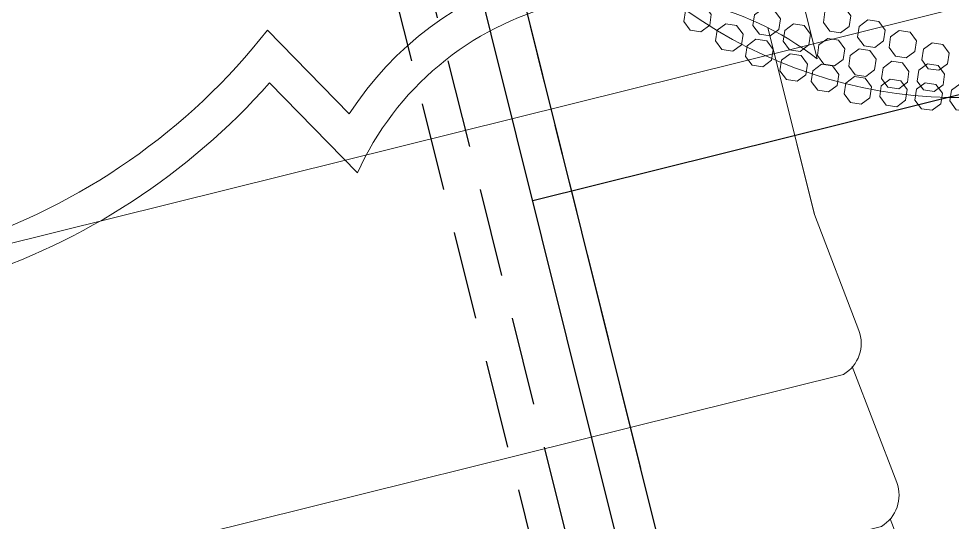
# Model space of a CAD drawing. Header units: inches. Extents: x 252212 to 296477, y 417293 to 492071.
# Drawn here: x 275917 to 276444, y 476343 to 476628 of the extents above; entities that cross this region are included whole.
import ezdxf

# ---------------------------------------------------------------- set-up
doc = ezdxf.new("R2010")
doc.units = ezdxf.units.IN
doc.header["$MEASUREMENT"] = 0
doc.linetypes.add('HIDDEN', pattern=[0.375, 0.25, -0.125])
for name, color, linetype in [('0 toilet wall finishing', 8, 'Continuous'), ('8', 8, 'Continuous'), ('curtain', 21, 'Continuous'), ('ELECTRICAL', 10, 'Continuous'), ('grab bar', 251, 'Continuous'), ('Layer3', 7, 'Continuous')]:
    doc.layers.add(name, color=color, linetype=linetype)
doc.layers.add('Glass', color=4, linetype='Continuous', lineweight=0)
doc.layers.add('ID-NOTES', color=3, linetype='Continuous', lineweight=0)
doc.styles.add('ZZ-Dim All', font='romans.shx', dxfattribs={"width": 0.8})
doc.dimstyles.new('DIM 0200', dxfattribs={"dimscale": 200, "dimtxt": 1, "dimasz": 0.8, "dimexe": 0.5, "dimexo": 1, "dimgap": 0.4, "dimtad": 1, "dimdec": 0, "dimrnd": 10, "dimdsep": 46, "dimtxsty": 'ZZ-Dim All', "dimblk1": 'ARCHTICK', "dimblk2": 'ARCHTICK', "dimsah": 1, "dimcen": 1, "dimdle": 0.5, "dimclrd": 256, "dimclre": 256, "dimclrt": 256, "dimadec": 0, "dimazin": 2, "dimtfac": 1, "dimtdec": 0, "dimtix": 1, "dimtmove": 2, "dimatfit": 2, "dimfxl": 1, "dimfxlon": 1, "dimtolj": 1, "dimtzin": 0, "dimlwd": -1, "dimlwe": -1, "dimarcsym": 0})

# ---------------------------------------------------------------- blocks, each defined once
blk = doc.blocks.new('gf-10 window')
at = {"layer": '8', "linetype": 'HIDDEN', "ltscale": 200}
blk.add_lwpolyline([(113015.92, -68895.6), (113715.92, -68895.6), (113715.92, -71195.6), (113015.92, -71195.6)], close=True, dxfattribs=at)
at = {"layer": '8', "linetype": 'HIDDEN', "ltscale": 200, "elevation": 0}
for points in [[(113065.92, -70645.6), (113665.92, -70645.6), (113665.92, -69445.58), (113065.92, -69445.58)], [(113085.94, -70625.59), (113645.91, -70625.59), (113645.91, -69465.59), (113085.94, -69465.59)]]:
    blk.add_lwpolyline(points, close=True, dxfattribs=at)
blk = doc.blocks.new('roman blind bath1')
at = {"layer": 'curtain', "color": 2, "lineweight": 0, "elevation": 0}
for points in [[(38719.19, -4294.18), (39214.53, -4294.18), (39214.53, -4648.3, 0.485987), (38947.11, -4648.3), (38911.16, -4586.96, -0.135088), (38719.19, -4653.59, -0.135088)], [(38719.19, -4314.18), (39194.53, -4314.18), (39194.53, -4601.09, 0.363765), (38950.69, -4614.85), (38917.22, -4557.74, -0.149322), (38719.19, -4633.55, -0.149322)], [(39191.79, -4624.52), (39191.79, -4733.45), (39200.33, -4803.06, -0.366101), (39185.92, -4825.07), (38719.19, -4825.07)], [(39191.79, -4822.05), (39200.33, -4891.66, -0.366101), (39185.92, -4913.67), (38719.19, -4913.67)], [(39191.79, -4910.65), (39200.33, -4980.26, -0.366101), (39185.92, -5002.27), (38719.19, -5002.27)]]:
    blk.add_lwpolyline(points, format="xyb", dxfattribs=at)
for points in [[(39191.79, -4692.37), (39191.79, -4733.45)], [(39191.79, -4822.05), (39191.79, -4822.23)], [(39191.79, -4910.65), (39191.79, -4910.83)]]:
    blk.add_lwpolyline(points, dxfattribs=at)
blk = doc.blocks.new('_ARCHTICK')
at = {"color": 0, "linetype": 'ByBlock', "const_width": 0.15}
blk.add_lwpolyline([(-0.5, -0.5), (0.5, 0.5)], dxfattribs=at)
blk = doc.blocks.new('crystal ch 21')
at = {"layer": 'Glass', "color": 193, "lineweight": 0}
for points in [[(38470.47, 39178.73), (38476.13, 39176.39), (38478.47, 39170.73), (38476.13, 39165.08), (38470.47, 39162.73), (38464.82, 39165.08), (38462.47, 39170.73), (38464.82, 39176.39)], [(38507.78, 39167.04), (38513.44, 39164.7), (38515.78, 39159.04), (38513.44, 39153.38), (38507.78, 39151.04), (38502.13, 39153.38), (38499.78, 39159.04), (38502.13, 39164.7)], [(38485.18, 39163.72), (38490.84, 39161.38), (38493.18, 39155.72), (38490.84, 39150.06), (38485.18, 39147.72), (38479.53, 39150.06), (38477.18, 39155.72), (38479.53, 39161.38)], [(38522.18, 39154.42), (38527.83, 39152.08), (38530.18, 39146.42), (38527.83, 39140.76), (38522.18, 39138.42), (38516.52, 39140.76), (38514.18, 39146.42), (38516.52, 39152.08)], [(38546.77, 39159.07), (38552.43, 39156.72), (38554.77, 39151.07), (38552.43, 39145.41), (38546.77, 39143.07), (38541.11, 39145.41), (38538.77, 39151.07), (38541.11, 39156.72)], [(38499.58, 39151.1), (38505.24, 39148.76), (38507.58, 39143.1), (38505.24, 39137.44), (38499.58, 39135.1), (38493.92, 39137.44), (38491.58, 39143.1), (38493.92, 39148.76)], [(38563.6, 39146.44), (38569.26, 39144.09), (38571.6, 39138.44), (38569.26, 39132.78), (38563.6, 39130.44), (38557.94, 39132.78), (38555.6, 39138.44), (38557.94, 39144.09)], [(38516.41, 39138.47), (38522.06, 39136.12), (38524.41, 39130.47), (38522.06, 39124.81), (38516.41, 39122.47), (38510.75, 39124.81), (38508.41, 39130.47), (38510.75, 39136.12)], [(38539.01, 39141.79), (38544.66, 39139.45), (38547.01, 39133.79), (38544.66, 39128.13), (38539.01, 39125.79), (38533.35, 39128.13), (38531.01, 39133.79), (38533.35, 39139.45)], [(38579.33, 39136.38), (38584.98, 39134.04), (38587.33, 39128.38), (38584.98, 39122.72), (38579.33, 39120.38), (38573.67, 39122.72), (38571.33, 39128.38), (38573.67, 39134.04)], [(38532.13, 39128.41), (38537.79, 39126.07), (38540.13, 39120.41), (38537.79, 39114.75), (38532.13, 39112.41), (38526.48, 39114.75), (38524.13, 39120.41), (38526.48, 39126.07)], [(38554.73, 39131.73), (38560.39, 39129.39), (38562.73, 39123.73), (38560.39, 39118.07), (38554.73, 39115.73), (38549.08, 39118.07), (38546.73, 39123.73), (38549.08, 39129.39)], [(38595.61, 39125.14), (38601.26, 39122.79), (38603.61, 39117.14), (38601.26, 39111.48), (38595.61, 39109.14), (38589.95, 39111.48), (38587.61, 39117.14), (38589.95, 39122.79)], [(38548.41, 39117.17), (38554.07, 39114.82), (38556.41, 39109.17), (38554.07, 39103.51), (38548.41, 39101.17), (38542.76, 39103.51), (38540.41, 39109.17), (38542.76, 39114.82)], [(38571.01, 39120.49), (38576.67, 39118.14), (38579.01, 39112.49), (38576.67, 39106.83), (38571.01, 39104.49), (38565.36, 39106.83), (38563.01, 39112.49), (38565.36, 39118.14)], [(38590.19, 39114.21), (38595.85, 39111.87), (38598.19, 39106.21), (38595.85, 39100.56), (38590.19, 39098.21), (38584.53, 39100.56), (38582.19, 39106.21), (38584.53, 39111.87)], [(38567.59, 39110.89), (38573.25, 39108.55), (38575.59, 39102.89), (38573.25, 39097.24), (38567.59, 39094.89), (38561.93, 39097.24), (38559.59, 39102.89), (38561.93, 39108.55)], [(38586.37, 39104.11), (38592.03, 39101.77), (38594.37, 39096.11), (38592.03, 39090.45), (38586.37, 39088.11), (38580.71, 39090.45), (38578.37, 39096.11), (38580.71, 39101.77)], [(38605.33, 39098.83), (38610.98, 39096.49), (38613.33, 39090.83), (38610.98, 39085.17), (38605.33, 39082.83), (38599.67, 39085.17), (38597.33, 39090.83), (38599.67, 39096.49)]]:
    blk.add_lwpolyline(points, close=True, dxfattribs=at)
blk.add_arc((38666.86, 39348.43), 264.85, 201.2703, 270, dxfattribs=at)

msp = doc.modelspace()

# ---------------------------------------------------------------- linework, layer by layer
at = {"layer": '0 toilet wall finishing', "ltscale": 0.1}
for p, q in [((276768.92, 474359.54, 0), (276092.89, 477076.7, 0)), ((277604.11, 476872.14, 0), (276206.94, 476524.53, 0))]:
    msp.add_line(p, q, dxfattribs=at)
at = {"layer": 'Layer3', "elevation": 0}
msp.add_lwpolyline([(276126.45, 476848.04), (275505.05, 476693.44), (275804.43, 475490.12), (276425.83, 475644.72)], close=True, dxfattribs=at)

# ---------------------------------------------------------------- block references
at = {"layer": 'curtain', "color": 1, "rotation": 13.97142328298606}
msp.add_blockref('roman blind bath1', (237190.75, 471647.82, 0), dxfattribs=at)
at = {"layer": 'ELECTRICAL', "rotation": 13.97142328298568}
msp.add_blockref('crystal ch 21', (248424.9, 429327.78, 0), dxfattribs=at)
at = {"layer": 'grab bar', "color": 8, "xscale": -1, "rotation": 13.97142328298594}
msp.add_blockref('gf-10 window', (369058.94, 571511.57, 0), dxfattribs=at)

# ---------------------------------------------------------------- leaders
at = {"layer": 'ID-NOTES'}
for points in [[(275328.2, 476355.26, 0), (278075.53, 477038.79, 0)], [(275367.22, 476020.33, 0), (278148.43, 476712.29, 0)], [(276013.21, 475991.65, 0), (278192.81, 476533.93, 0)]]:
    msp.add_leader(points, dimstyle='DIM 0200', override={"dimasz": 0.2, "dimtad": 0, "dimclrd": 8}, dxfattribs=at)

doc.saveas('drawing.dxf')
